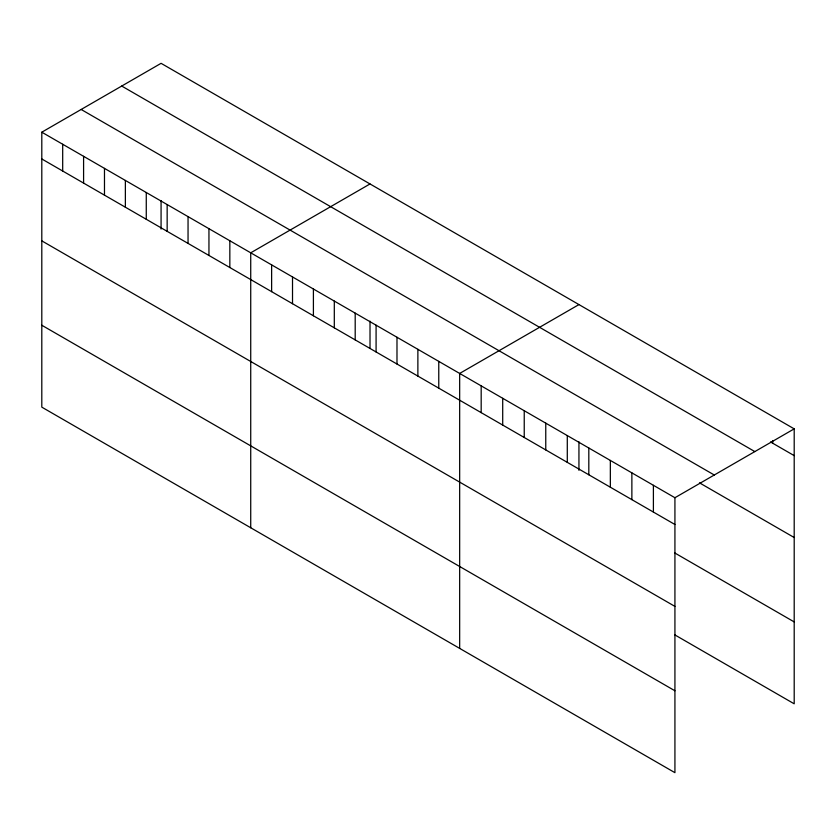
<?xml version="1.0" encoding="UTF-8"?>
<svg xmlns="http://www.w3.org/2000/svg" width="836" height="836" viewBox="0 0 836 836"><rect width="100%" height="100%" fill="white"/><g stroke="black" fill="none" stroke-linecap="round" stroke-linejoin="round"><path stroke-width="1.25" d="M41.8 132.192L674.924 497.723L674.924 772.673L41.8 407.142L41.8 132.192L161.076 63.327L794.2 428.858L794.2 703.808L674.725 634.827M370.014 183.951L250.727 252.817L250.727 527.767M578.94 304.586L459.664 373.441L459.664 648.391M674.924 497.723L794.2 428.858M770.52 441.962L794.2 455.63M121.722 86.056L754.835 451.586M81.165 109.474L714.278 475.005M699.481 482.842L794.2 537.527M41.8 158.965L674.924 524.496M674.725 552.93L794.2 621.911M41.8 240.862L674.924 606.393M41.8 325.246L674.924 690.776M772.673 440.656L772.673 443.205M653.397 485.298L653.397 512.071M631.87 472.873L631.87 499.635M610.343 460.437L610.343 487.21M588.816 448.012L588.816 474.785M578.94 441.784L578.94 470.323M567.289 435.587L567.289 462.36M545.762 423.162L545.762 449.925M524.235 410.727L524.235 437.5M502.708 398.302L502.708 425.075M481.181 385.877L481.181 412.639M438.764 361.382L438.764 388.155M417.875 349.323L417.875 376.095M396.985 337.263L396.985 364.026M376.085 325.194L376.085 351.966M370.014 321.16L370.014 348.466M355.195 313.134L355.195 339.907M334.306 301.075L334.306 327.837M313.406 289.005L313.406 315.778M292.516 276.946L292.516 303.719M271.627 264.887L271.627 291.649M229.837 240.758L229.837 267.53M208.948 228.698L208.948 255.471M188.048 216.639L188.048 243.401M167.158 204.569L167.158 231.342M161.076 200.535L161.076 229.074M146.269 192.51L146.269 219.283M125.369 180.451L125.369 207.213M104.479 168.381L104.479 195.154M83.59 156.322L83.59 183.094M62.69 144.262L62.69 171.025"/></g></svg>
